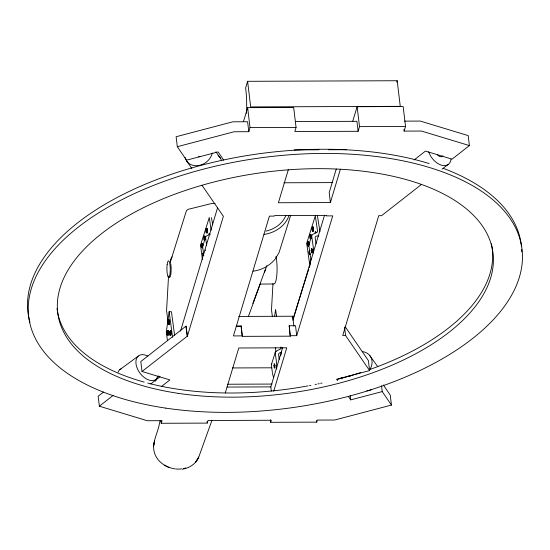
<?xml version="1.0" encoding="UTF-8"?>
<svg xmlns="http://www.w3.org/2000/svg" width="550" height="550" viewBox="0 0 550 550"><rect width="100%" height="100%" fill="white"/><g stroke="black" fill="none" stroke-linecap="round" stroke-linejoin="round"><path stroke-width="0.82" d="M203.672 238.459L203.885 236.308L204.834 236.046L205.019 239.649L204.311 239.484L204.077 239.965L204.751 240.185L203.823 239.559L204.077 239.965M168.541 275.983L166.574 310.716L168.046 321.695M272.979 283.573L271.487 309.843L272.394 316.594M273.907 365.729L274.237 363.632L274.766 364.678L274.532 368.184L273.907 365.729L275.447 365.709M307.931 245.871C309.196 238.617 305.168 244.585 308.653 246.097L308.873 242.804L308.653 241.924L307.684 242.069M312.036 227.844L312.036 230.189M311.348 250.573L311.671 248.476L312.207 249.521L311.967 253.028L311.348 250.573L312.943 250.546M312.489 231.083C313.596 229.776 311.582 227.191 312.957 226.923L313.472 227.934L313.472 230.594L313.246 231.33L312.242 230.986L313.246 231.33M167.784 335.17L168.183 335.239L168.547 332.977L168.211 330.461L167.509 330.419M168.912 324.582L169.558 323.861L169.572 321.028L169.338 320.066L168.644 320.024M170.369 335.479L170.768 335.541L171.126 333.307L170.796 330.818L170.094 330.784M201.774 247.583C203.081 240.336 199.018 246.297 202.489 247.816L202.737 244.516L202.517 243.643L201.548 243.788M205.975 229.488L206.161 232.623L207.157 232.966L207.185 228.663L206.181 228.834L205.975 229.488L206.669 229.302L206.903 228.559M206.408 232.712L206.628 229.721L206.181 228.834M310.193 238.294C311.616 233.695 308.577 233.853 310.193 238.294L310.874 238.508L311.259 236.692L310.936 234.369L309.987 234.63M204.311 239.484L204.359 237.071L203.885 236.308M274.677 316.174L275.591 309.444L276.526 316.113M174.618 335.411L171.435 311.719L169.139 311.74L166.292 331.994L167.427 340.436M290.716 215.194L279.118 252.423L275.447 258.692M160.174 420.688L159.493 423.149C158.159 432.692 151.587 442.262 154.254 452.107C156.131 459.553 162.525 464.942 169.421 467.741M155.636 381.226L156.613 377.974M247.603 81.311L250.676 106.913L400.263 106.343L397.196 80.733L247.603 81.311L245.623 87.911A29.514 5.548 89.8 0 1 246.476 113.41M180.538 331.066L217.546 207.866M243.451 121.626L247.644 107.662L293.673 107.484L296.058 127.414L294.827 131.526L358.112 131.285L359.507 126.631L357.122 106.7L403.15 106.521L405.536 126.452L404.14 131.106L421.465 131.044L469.404 145.578L468.208 135.609L420.269 121.076L404.594 121.137M383.336 384.993L390.259 395.106L391.456 405.075L334.668 420.014L317.343 420.083L316.724 422.139L270.696 422.317L271.315 420.255L208.024 420.502L207.247 423.101L161.219 423.28L161.996 420.681L147.304 420.736L99.364 406.203L98.168 396.234L103.51 392.054M187.406 336.098L186.01 326.129L140.814 361.508L142.003 371.47L187.406 336.098L223.389 216.288L202.049 185.391M248.799 131.704L247.603 121.743L232.904 121.797L176.117 136.737L177.313 146.699L234.101 131.759L248.799 131.704L250.03 127.593L247.644 107.662M236.321 325.937L241.223 325.916L241.086 326.397L236.177 326.418M288.406 169.4L278.389 202.744L330.385 202.538L340.402 169.201M225.28 392.954L238.782 347.992L286.756 347.806L273.742 391.132M241.223 325.916L242.275 336.359L290.249 336.174L289.197 325.731L295.522 325.71L296.718 335.672L290.393 335.699M271.322 391.043L270.827 386.891L282.611 347.648M289.197 325.731L290.249 336.174M336.277 168.988L329.196 192.576L330.385 202.538M292.208 317.776L292.676 316.229L238.617 316.436M292.978 320.251L324.555 215.119M352.681 121.481L357.122 106.7M296.718 335.672L332.709 215.868L326.377 215.896L326.528 215.401L274.526 215.6L274.381 216.095L269.418 216.109L233.434 335.919L242.419 335.885M396.756 82.198L397.196 80.733M252.849 303.387L265.485 269.143M312.73 227.659L312.957 226.923M308.151 242.529L308.378 241.821M271.432 364.581L275.282 352.296M308.894 244.75L311.781 235.531M315.315 232.499L315.535 231.784L316.03 232.767L315.288 232.904L315.067 232.079L315.81 231.887M280.617 355.857L281.387 353.402M311.142 258.589L309.54 263.512L306.707 243.313L315.288 215.909L317.666 231.866L312.689 234.458A2.344 1.959 17.4 0 0 311.733 236.232L313.17 246.448A8.202 1.657 89.1 0 1 313.452 253.069M170.658 263.251A8.319 1.677 89.5 0 0 170.342 261.993L186.512 210.444L188.416 209.275L211.757 203.486L215.098 203.452M168.781 320.739L169.036 319.956M202.015 244.255L202.242 243.54M202.73 246.311L205.659 237.043M209.213 234.101L209.44 233.386L208.972 233.667L209.192 234.492L209.935 234.355M205.232 250.752L205.48 249.989M292.957 319.007L308.715 269.232M309.231 267.603L310.523 263.526M248.366 316.532L260.109 284.405M264.584 272.119L266.826 265.623M211.977 420.296L198.722 457.153C195.931 463.842 189.393 468.146 182.359 469.205M211.468 217.656L212.706 224.792M317.467 216.047L319.935 231.667M170.328 261.498L170.624 261.14M275.069 259.215C269.548 265.746 261.58 270.208 253.069 271.164M99.364 406.203L113.389 395.223M414.164 159.919L425.432 151.099L452.038 159.163L469.404 145.578M150.755 383.969L160.043 376.702M161.239 386.664L169.861 379.919L142.003 371.47M421.362 184.525L381.562 215.683L378.737 215.689L342.746 335.5L345.572 335.486L369.6 370.597L336.607 379.273L337.549 380.648M442.056 169.111L448.064 164.553M119.845 369.641L138.277 356.084M210.141 234.163L206.58 235.984A2.344 1.952 17.6 0 0 205.611 237.744L206.635 245.389M312.489 227.294L313.246 227.026M206.429 228.924L207.185 228.663M307.931 242.165L308.653 241.924M201.795 243.877L202.517 243.643M310.248 234.596L310.936 234.369M204.146 236.266L204.834 236.046M348.356 396.447L350.707 399.877L382.229 391.586L391.456 405.075M312.696 228.092L313.472 227.934M206.628 229.721L207.412 229.57M308.131 242.942L308.873 242.804M309.726 250.704L310.111 250.635M201.988 244.654L202.737 244.516M310.468 235.4L311.176 235.269M203.534 252.402L203.919 252.333M204.359 237.071L205.074 236.947M168.939 320.134L169.338 320.066M167.812 330.529L168.211 330.461M170.397 330.894L170.796 330.818M167.255 331.217L167.633 331.169M169.173 321.069L169.572 321.028M168.053 331.506L168.458 331.464M170.637 331.856L171.043 331.815M318.869 235.923L317.199 235.95A2.344 1.959 17.4 0 0 315.184 237.985L316.016 243.877M311.438 249.232L313.032 249.205M311.438 251.982L313.039 251.955M273.996 367.139L275.543 367.111M260.232 284.075L274.127 283.965A15.819 3.197 89.5 0 0 276.932 273.604A15.819 3.197 89.5 0 0 275.921 256.431M295.343 121.557L356.916 121.316L358.112 131.285M359.507 126.631L405.536 126.452M250.03 127.593L296.058 127.414M294.271 149.882L318.986 149.786M328.364 149.751L346.266 149.683M283.896 182.779L332.75 182.593M232.375 367.95L271.789 367.799M227.466 384.237L272.03 384.065M227.136 387.056L270.827 386.891M169.256 322.479L169.661 322.479M168.142 332.977L168.547 332.977M170.72 333.307L171.126 333.307M308.206 244.117L308.962 244.124M312.771 229.288L313.562 229.302M202.056 245.829L202.812 245.836M206.697 230.917L207.488 230.931M310.537 236.672L311.259 236.692M204.428 238.343L205.15 238.363M169.153 323.819L169.558 323.861M168.039 334.373L168.444 334.414M170.624 334.689L171.022 334.73M310.193 254.024L310.592 254.072M309.678 254.1L310.062 254.148M168.616 324.479L169.311 324.651M167.482 335.06L168.183 335.239M170.067 335.369L170.768 335.541M309.946 254.526L310.337 254.588M308.131 245.238L308.873 245.383M205.961 231.825L206.649 231.962M201.974 246.943L202.716 247.101M312.696 230.429L313.472 230.594M206.614 232.059L207.391 232.231M310.434 237.813L311.142 237.971M309.939 237.882L310.874 238.508M307.684 245.774L308.653 246.097M201.527 247.493L202.489 247.816M206.161 232.623L207.157 232.966M369.627 355.321L377.781 366.699M215.923 151.855L220.646 158.572M186.67 161.088L191.867 168.479M345.338 326.927L368.404 360.628L369.6 370.597M223.699 160.139L218.061 151.896L186.539 160.188L177.313 146.699M341.048 377.554L341.99 378.929M280.857 346.981L281.091 348.652L276.183 351.223A2.344 1.959 17.4 0 0 275.234 352.997L276.251 360.229A11.715 2.372 89.1 0 1 276.671 369.084M281.538 351.835L281.641 352.578L280.342 352.722A2.344 1.959 17.4 0 0 278.568 354.743L279.221 359.404M275.344 347.407L275.942 351.636M272.401 372.515L271.384 365.283A2.344 1.959 17.4 0 1 271.762 363.969M211.131 230.196L209.289 217.504L200.564 245.059L202.386 259.641M203.816 255.509L202.675 247.012A2.344 1.952 17.6 0 1 203.067 245.699M169.139 311.74L172.569 337.26M403.941 129.449L404.14 131.106M381.528 385.777L382.229 391.586M344.582 327.181L345.572 335.486M350.206 395.732L350.707 399.877M316.525 420.482L316.724 422.139M292.676 316.229L293.872 326.191M270.394 419.829L270.696 422.317M241.182 327.229L242.076 334.702M207.048 421.438L207.247 423.101M186.01 326.129L187.206 336.098M160.916 420.784L161.219 423.28M273.46 376.936A11.715 2.372 89.1 0 1 272.504 373.209M311.63 259.545A8.202 1.664 89.1 0 1 310.282 255.667L308.846 245.451A2.344 1.959 17.4 0 1 309.231 244.131M170.789 264A8.319 1.677 89.5 0 1 171.167 269.528M171.153 270.256A8.319 1.677 89.5 0 1 170.734 274.78M170.596 275.44A8.319 1.677 89.5 0 1 169.111 276.98M170.486 260.872A12.004 2.427 89.5 0 1 172.343 257.022M442.908 155.767A4.689 2.977 52.8 0 1 437.553 154.907M451.034 159.101A14.644 9.295 52.8 0 1 441.066 165.041A14.644 9.295 52.8 0 1 428.739 151.807M362.622 351.622A14.644 12.114 -35.6 0 1 369.421 370.198M350.233 376.31A14.644 12.114 -35.6 0 1 349.071 375.65M371.154 389.792A14.644 12.107 -35.6 0 1 366.726 390.864M199.836 156.468A4.689 3.884 -35.1 0 1 198.584 156.819M218.116 155.609A14.644 12.128 -35.1 0 1 221.437 160.373M212.259 153.024A14.644 12.128 -35.1 0 1 198.681 165.516A14.644 12.128 -35.1 0 1 185.096 157.506M158.297 375.904A14.644 9.144 53.7 0 1 145.152 378.146A14.644 9.144 53.7 0 1 135.981 360.752A14.644 9.144 53.7 0 1 147.895 356.166M118.106 372.116A14.644 9.144 53.7 0 1 121.076 368.837M185.756 467.926A21.753 18.122 17.6 0 1 183.329 468.586M181.658 468.882A21.753 18.122 17.6 0 1 175.594 468.937M174.838 468.841A21.753 18.122 17.6 0 1 170.308 467.761M169.579 467.507A21.753 18.122 17.6 0 1 164.732 465.128M289.094 215.401A36.905 30.745 17.6 0 1 263.979 234.438M285.89 215.524A33.976 28.304 17.6 0 1 266.001 231.124M492.03 247.204A219.677 111.114 -8.1 0 1 370.446 369.277M360.717 372.584A219.677 111.114 -8.1 0 1 337.26 379.418M322.073 383.047A219.677 111.114 -8.1 0 1 320.678 383.35M319.282 383.646A219.677 111.114 -8.1 0 1 317.886 383.941M316.484 384.23A219.677 111.114 -8.1 0 1 315.081 384.519M310.867 385.344A219.677 111.114 -8.1 0 1 309.457 385.612M308.048 385.873A219.677 111.114 -8.1 0 1 305.931 386.258M305.222 386.382A219.677 111.114 -8.1 0 1 147.771 383.096M144.169 382.119A219.677 111.114 -8.1 0 1 57.557 312.118M57.248 310.324A219.677 111.114 -8.1 0 1 56.994 308.522M491.356 243.629A219.677 111.114 -8.1 0 1 491.934 246.606M443.493 168.424A248.964 125.95 -8.1 0 1 521.482 246.723M521.675 249.308A248.964 125.95 -8.1 0 1 521.771 251.9M29.954 322.238A248.964 125.95 -8.1 0 1 29.611 320.987M29.446 320.361A248.964 125.95 -8.1 0 1 153.856 180.723A248.964 125.95 -8.1 0 1 429.11 163.536M309.031 251.859L309.334 254.031L309.375 251.157L309.031 251.859M202.833 253.55L203.129 255.716L203.184 252.842L202.833 253.55M166.733 331.554C166.588 339.467 168.417 329.553 166.733 331.554M167.881 321.131C167.743 328.632 169.476 319.234 167.881 321.131M169.324 331.911C169.18 339.707 170.988 329.938 169.324 331.911M153.718 444.861L153.491 446.421L154.605 440.949L153.718 444.861M198.722 457.153L195.827 461.966L198.722 457.153M167.138 264.66A8.277 1.671 89.5 0 0 168.575 277.406A8.277 1.671 89.5 0 0 170.039 265.361A8.277 1.671 89.5 0 0 167.138 264.66M178.289 393.353A219.677 111.086 -8.1 0 0 493.006 253.22A219.677 111.086 -8.1 0 0 154.797 202.366A219.677 111.086 -8.1 0 0 178.289 393.353M165.77 408.127A248.964 125.888 -8.1 0 0 521.991 249.012A248.964 125.888 -8.1 0 0 138.325 191.799A248.964 125.888 -8.1 0 0 165.77 408.127"/></g></svg>
